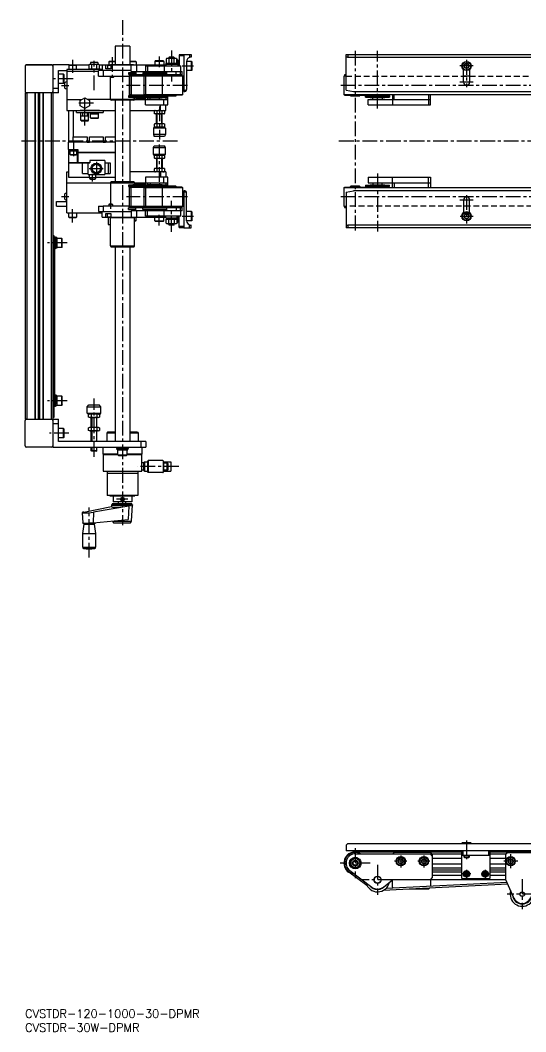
# Model space of a CAD drawing. Extents: x -5 to 1623, y -24 to 1066.
# Drawn here: x -5 to 540, y -24 to 1066 of the extents above; entities that cross this region are included whole.
import ezdxf

# ---------------------------------------------------------------- set-up
doc = ezdxf.new("R2010")
doc.units = 0
doc.header["$LTSCALE"] = 0.5
doc.linetypes.add('CENTER', pattern=[50.8, 31.75, -6.35, 6.35, -6.35])
doc.linetypes.add('DASHED', pattern=[19.05, 12.7, -6.35])
doc.layers.get('0').update_dxf_attribs({"linetype": 'CONTINUOUS'})
for name, color, linetype in [('MSM_CENTER', 1, 'CENTER'), ('MSM_CONTINUOUS', 7, 'CONTINUOUS'), ('MSM_DASHED', 4, 'DASHED'), ('MSM_NARROW', 5, 'CONTINUOUS'), ('MSM_PART_NUMBER', 7, 'CONTINUOUS')]:
    doc.layers.add(name, color=color, linetype=linetype)
doc.styles.get("Standard").update_dxf_attribs({"font": 'txt.shx', "height": 8, "bigfont": 'bigfont.shx'})

# ---------------------------------------------------------------- blocks, each defined once
blk = doc.blocks.new('*U86')
at = {"layer": 'MSM_PART_NUMBER'}
blk.add_text('CVSTDR-120-1000-30-DPMR', height=9, dxfattribs=at).set_placement((0, -9))
blk = doc.blocks.new('*U87')
at = {"layer": 'MSM_PART_NUMBER'}
blk.add_text('CVSTDR-30W-DPMR', height=9, dxfattribs=at).set_placement((0, -24))

msp = doc.modelspace()

# ---------------------------------------------------------------- linework, layer by layer
at = {"color": 7, "linetype": 'CONTINUOUS'}
for radius, start, end in [(13, 163.4273, 16.5727), (10.5, 184.7247, 355.2753)]:
    msp.add_arc((536, 124.3), radius, start, end, dxfattribs=at)
at = {"layer": 'MSM_CENTER'}
for p, q in [((105, 1066.3), (105, 521.9)), ((93.7, 1026.5), (93.7, 1002.8)), ((144.7, 1027.1), (144.7, 1015.7)), ((157.8, 1033.6), (157.8, 1000.2)), ((356, 1033.5), (356, 838.5)), ((380, 971), (380, 1033.5)), ((51.2, 1023.8), (51.2, 1009.5)), ((74.5, 991), (74.5, 1022.6)), ((169.2, 1017), (181.5, 1017)), ((483, 1017), (468.9, 1017)), ((483, 1017), (468.9, 1017)), ((476, 1023.5), (476, 994.3)), ((51.9, 1003.2), (30.9, 1003.2)), ((39.1, 996), (47.1, 996)), ((175, 996), (109.3, 996)), ((1372.3, 996), (339.9, 996)), ((483, 999.5), (468.9, 999.5)), ((64.3, 966.9), (64.3, 985.3)), ((73.7, 977), (56.1, 977)), ((64.3, 952.9), (64.3, 971.3)), ((144.8, 973.5), (144.8, 937.6)), ((164.3, 936), (-5.3, 936)), ((52.1, 929.8), (52.1, 919.8)), ((144.8, 892.2), (144.8, 932.4)), ((1370.3, 936), (337.9, 936)), ((69.2, 906.5), (84, 906.5)), ((76.8, 913.6), (76.8, 899.3)), ((72.8, 892.6), (72.8, 900.8)), ((380, 901), (380, 838.5)), ((39.2, 876.2), (47.1, 876.2)), ((175, 876), (109.3, 876)), ((1372.3, 876), (339.9, 876)), ((483, 872.5), (468.9, 872.5)), ((476, 877.8), (476, 847.1)), ((51.2, 848.2), (51.2, 862.5)), ((92.3, 863.1), (92.3, 869.2)), ((157.8, 838.4), (157.8, 871.8)), ((144.7, 845), (144.7, 856.4)), ((169.5, 855), (181.5, 855)), ((469, 855), (483.2, 855)), ((45.2, 826.2), (24.3, 826.2)), ((45.2, 656.2), (24.3, 656.2)), ((74.3, 595.7), (74.3, 658.5)), ((47.1, 621.2), (26.2, 621.2)), ((165.8, 585.2), (121.1, 585.2)), ((110.8, 550.2), (98.6, 550.2)), ((69, 487.2), (69, 541)), ((476, 182.1), (476, 162.1)), ((356, 174), (356, 141.6)), ((405, 166), (405, 152.9)), ((430, 166), (430, 152.9)), ((523.5, 167.3), (523.5, 152.4)), ((372.2, 157.8), (339.8, 157.8)), ((380, 156), (380, 123.6)), ((411.5, 159.8), (398.3, 159.8)), ((436.5, 159.8), (423.3, 159.8)), ((531.1, 159.8), (516.1, 159.8)), ((480.5, 146.1), (471.6, 146.1)), ((476, 150.5), (476, 141.6)), ((491.6, 146.1), (500.5, 146.1)), ((496, 150.5), (496, 141.6)), ((396.2, 139.8), (363.8, 139.8)), ((536, 140.5), (536, 108.1)), ((552.2, 124.3), (519.8, 124.3))]:
    msp.add_line(p, q, dxfattribs=at)
at = {"layer": 'MSM_CONTINUOUS'}
for p, q in [((113, 1038.2), (97, 1038.2)), ((97, 1038.2), (97, 1018.6)), ((113, 1038.2), (113, 1018.6)), ((152.8, 1025.1), (152, 1024.7)), ((162.8, 1025.1), (152.8, 1025.1)), ((155.3, 1026.5), (154.8, 1026)), ((160.8, 1026), (154.8, 1026)), ((154.8, 1026), (154.8, 1025.1)), ((160.3, 1026.5), (155.3, 1026.5)), ((160.3, 1026.5), (160.8, 1026)), ((160.8, 1026), (160.8, 1025.1)), ((162.8, 1025.1), (163.6, 1024.7)), ((166.1, 1029), (166.1, 1017)), ((171.1, 1029), (166.1, 1029)), ((171.1, 1028), (166.1, 1028)), ((171.1, 1029.5), (171.1, 989.5)), ((171.1, 1029.5), (179.1, 1029.5)), ((177.1, 1029.5), (177.1, 1026.3)), ((179.1, 1026.5), (178.6, 1026.5)), ((179.1, 1029.5), (179.1, 1026.5)), ((346, 1029.5), (1366.1, 1029.5)), ((346, 991), (346, 1029.5)), ((347.6, 1026.5), (1366.1, 1026.5)), ((348, 1029.5), (348, 1026.5)), ((0, 1016.9), (0, 989.5)), ((1.3, 1018.2), (28.7, 1018.2)), ((28.7, 1018.2), (1.3, 1018.2)), ((47.4, 1018.2), (30, 1018.2)), ((30, 1018.2), (30, 606.5)), ((47.5, 1018.3), (47, 1017.8)), ((47, 1017.8), (55.5, 1017.8)), ((47, 1017.8), (47, 1013.3)), ((47.5, 1018.3), (55, 1018.3)), ((55.5, 1017.8), (55, 1018.3)), ((55.2, 1018.1), (68.8, 1018.1)), ((55.5, 1013.3), (55.5, 1017.8)), ((69.5, 1018.6), (68.7, 1018.2)), ((68.7, 1018.2), (68.7, 1013.6)), ((68.8, 1018.2), (68.8, 1018.2)), ((79.5, 1018.6), (69.5, 1018.6)), ((74.5, 1020.6), (70.5, 1020.6)), ((70.5, 1020.6), (70.5, 1018.6)), ((71.6, 1018.2), (71.6, 1013.6)), ((78.5, 1020.6), (74.5, 1020.6)), ((77.4, 1013.6), (77.4, 1018.2)), ((78.5, 1020.6), (78.5, 1018.6)), ((79.5, 1018.6), (78.8, 1018.6)), ((79.5, 1018.6), (80.3, 1018.2)), ((80.2, 1018.1), (90.2, 1018.1)), ((80.3, 1013.6), (80.3, 1018.2)), ((151.6, 1018), (83, 1018)), ((83, 1018), (83, 1013.3)), ((87, 1013.9), (87, 1018)), ((89.2, 1017.9), (88.8, 1017.5)), ((92.3, 1017.5), (88.8, 1017.5)), ((88.8, 1017.5), (88.8, 1013.9)), ((92.3, 1017.9), (89.2, 1017.9)), ((89.6, 1018), (89.6, 1017.9)), ((90.6, 1022), (90.2, 1021.5)), ((97, 1021.5), (90.2, 1021.5)), ((90.2, 1021.5), (90.2, 1018)), ((97, 1022), (90.6, 1022)), ((91.7, 1018), (92, 1018.3)), ((93.3, 1018.3), (92, 1018.3)), ((92.3, 1018), (92.3, 1013.9)), ((93.3, 1018.6), (116.7, 1018.6)), ((93.3, 1018), (93.3, 1018.6)), ((119.4, 1022), (113, 1022)), ((119.8, 1021.5), (113, 1021.5)), ((114.3, 1011), (114.3, 1018)), ((116.7, 1018), (116.7, 1018.6)), ((119.4, 1022), (119.8, 1021.5)), ((119.8, 1021.5), (119.8, 1018)), ((120.4, 1011), (120.4, 1018)), ((129.8, 1017), (131.8, 1017)), ((129.8, 1017), (129.8, 1011)), ((131.8, 1017), (131.8, 1011)), ((131.8, 1017), (167.8, 1017)), ((136.1, 1017.5), (135.8, 1017.2)), ((143.8, 1017.2), (135.8, 1017.2)), ((135.8, 1017.2), (135.8, 1017)), ((143.5, 1017.5), (136.1, 1017.5)), ((140.3, 1022.4), (139.7, 1021.8)), ((149.7, 1021.8), (139.7, 1021.8)), ((139.7, 1021.8), (139.7, 1018)), ((139.8, 1017.5), (139.8, 1018)), ((149.1, 1022.4), (140.3, 1022.4)), ((143.5, 1017.5), (143.8, 1017.2)), ((143.8, 1017.2), (143.8, 1017)), ((149.1, 1022.4), (149.7, 1021.8)), ((149.7, 1021.8), (149.7, 1018)), ((149.8, 1017), (149.8, 1011)), ((157.8, 1018.6), (151.6, 1018.6)), ((164.8, 1018.6), (151.6, 1018.6)), ((151.6, 1018.6), (151.6, 1017)), ((152, 1024.7), (152, 1020.1)), ((152, 1020.1), (163.6, 1020.1)), ((152.1, 1018.6), (152.1, 1020.1)), ((154.9, 1024.7), (154.9, 1020.1)), ((160.7, 1020.1), (160.7, 1024.7)), ((164.2, 1024), (163.5, 1024)), ((164.8, 1023.4), (163.5, 1023.4)), ((164.2, 1023), (163.5, 1023)), ((164.8, 1022.4), (163.5, 1022.4)), ((163.6, 1020.1), (163.6, 1024.7)), ((163.5, 1018.6), (163.5, 1020.1)), ((164.2, 1024), (164.8, 1023.4)), ((164.2, 1023), (164.8, 1022.4)), ((164.8, 1023.4), (164.8, 1017)), ((166.1, 1020), (164.8, 1020)), ((167.8, 1011), (167.8, 1017)), ((174.1, 1022), (174.1, 991.5)), ((179.4, 1022), (174.1, 1022)), ((179.4, 1012), (179.4, 1022)), ((180, 1021.4), (179.4, 1022)), ((180, 1012.6), (180, 1021.4)), ((473.1, 1017), (474.6, 1019.5)), ((474.6, 1014.5), (473.1, 1017)), ((474.6, 1019.5), (477.5, 1019.5)), ((477.5, 1014.5), (474.6, 1014.5)), ((477.5, 1019.5), (478.9, 1017)), ((478.9, 1017), (477.5, 1014.5)), ((36, 988.2), (36, 1012.2)), ((36, 1012.2), (44.8, 1012.2)), ((41.4, 1008.2), (36, 1008.2)), ((41.4, 998.2), (41.4, 1008.2)), ((42, 1007.6), (41.4, 1008.2)), ((42, 1003.2), (42, 1007.6)), ((42, 998.8), (42, 1003.2)), ((83, 1013.3), (44.8, 1013.3)), ((44.8, 1013.3), (44.8, 969)), ((79, 1011), (44.8, 1011)), ((79, 1011), (50.8, 1011)), ((80.8, 1013.6), (68.2, 1013.6)), ((80.8, 1013.6), (68.2, 1013.6)), ((68.2, 1013.6), (68.2, 1013.3)), ((68.8, 1013.6), (68.8, 1013.6)), ((71.6, 1013.6), (71.7, 1013.6)), ((77.3, 1013.6), (77.4, 1013.6)), ((79, 1006), (79, 1012)), ((114.3, 1012), (79, 1012)), ((79, 1006), (112.6, 1006)), ((80.8, 1013.6), (80.8, 1013.3)), ((84, 1012), (84, 1006)), ((92.3, 1013.9), (87, 1013.9)), ((91.7, 1005.2), (91.7, 1006)), ((91.7, 1005.2), (95.7, 1005.2)), ((92.1, 1004.8), (91.7, 1005.2)), ((91.7, 1005.2), (95.7, 1005.2)), ((92, 981), (92, 1004.9)), ((92.1, 1004.8), (95.3, 1004.8)), ((92.1, 1004.8), (95.2, 1004.8)), ((92.1, 1004.8), (95.2, 1004.8)), ((92.1, 1004.8), (95.3, 1004.8)), ((95.3, 1004.8), (95.7, 1005.2)), ((95.7, 1005.2), (95.7, 1006)), ((119.3, 1009.7), (111.3, 1009.7)), ((111.3, 1009.7), (111.3, 1008.1)), ((119.3, 1008.1), (111.3, 1008.1)), ((111.3, 1008.1), (113.6, 1007.5)), ((129.1, 1007.5), (112.3, 1007.5)), ((112.3, 1007.5), (112.3, 1006.5)), ((112.3, 1006.5), (129.1, 1006.5)), ((112.6, 986), (112.6, 1006)), ((114.3, 1006), (112.6, 1006)), ((112.6, 1006), (112.6, 1006)), ((112.6, 1006), (112.6, 986)), ((113.7, 1006.5), (113.7, 1006)), ((113.7, 1006.5), (113.7, 1006)), ((113.8, 1006.5), (113.8, 1006)), ((114, 1006.5), (114, 1006)), ((114.3, 1011), (169.3, 1011)), ((114.3, 1006.5), (114.3, 985.5)), ((119.3, 1010), (116.3, 1010)), ((116.3, 1010), (116.3, 1009.7)), ((119.3, 1011), (119.3, 1007.5)), ((152.8, 1009.7), (126.8, 1009.7)), ((126.8, 1009.7), (126.8, 1008.1)), ((137.7, 1008.1), (126.8, 1008.1)), ((126.8, 1008.1), (129.1, 1007.5)), ((171.1, 1006), (128.1, 1006)), ((128.1, 1006), (128.1, 986)), ((129.1, 1007.5), (138.1, 1007.5)), ((129.1, 1007.5), (129.1, 1007.5)), ((129.1, 1007.5), (129.1, 1006)), ((129.1, 1007.5), (129.1, 1006)), ((129.1, 1007.5), (129.1, 1006)), ((129.3, 1009.7), (129.3, 1011)), ((131.8, 1010), (129.3, 1010)), ((130.7, 1007.5), (130.3, 1007.5)), ((130.3, 986), (130.3, 1006)), ((147.8, 1010), (131.8, 1010)), ((131.8, 1009.7), (131.8, 1010)), ((134.1, 1007.5), (133.3, 1007.5)), ((134.8, 1010), (134.8, 1011)), ((152.8, 1008.1), (137.7, 1008.1)), ((138.6, 1007.5), (137.7, 1007.5)), ((138.1, 1007.5), (146.3, 1007.5)), ((143.4, 1007.5), (142.4, 1007.5)), ((144.8, 1011), (144.8, 1010)), ((169.3, 1007.5), (146.3, 1007.5)), ((146.3, 1007), (146.3, 1007.5)), ((146.3, 1007), (169.3, 1007)), ((147.8, 1010), (147.8, 1009.7)), ((147.8, 1006), (147.8, 1007)), ((147.8, 1007), (147.8, 1006)), ((147.9, 1006), (147.9, 986)), ((152.8, 1008.1), (150.5, 1007.5)), ((152.8, 1007.5), (152.8, 1011)), ((162.8, 1007.5), (162.8, 1011)), ((167.3, 1011), (167.3, 1007.5)), ((167.8, 1006), (167.8, 1007)), ((169.3, 1006), (169.3, 1011)), ((170, 986), (170, 1006)), ((179.4, 1012), (174.1, 1012)), ((180, 1012.6), (179.4, 1012)), ((343.8, 1006), (343.8, 986)), ((346, 1006), (343.8, 1006)), ((344.5, 1007.5), (344.5, 1007)), ((346, 1007.5), (344.5, 1007.5)), ((346, 1007), (344.5, 1007)), ((472.8, 999.5), (472.8, 1013.2)), ((479.3, 1006), (472.8, 1006)), ((479.3, 1013.2), (479.3, 999.5)), ((30, 993.2), (36, 993.2)), ((41.4, 998.2), (36, 998.2)), ((42, 998.8), (41.4, 998.2)), ((42.6, 998.5), (42.6, 993.5)), ((36, 988.2), (0, 988.2)), ((0, 988.2), (0, 636.2)), ((2, 988.2), (2, 636.2)), ((10.7, 636.2), (10.7, 988.2)), ((11, 988.2), (11, 636.2)), ((14.5, 636.2), (14.5, 988.2)), ((15, 988.2), (15, 636.2)), ((15.5, 988.2), (15.5, 636.2)), ((19, 988.2), (19, 636.2)), ((19.3, 988.2), (19.3, 636.2)), ((28, 988.2), (28, 636.2)), ((59.3, 979.9), (64.3, 982.8)), ((64.3, 982.8), (69.3, 979.9)), ((112.3, 985.2), (111.3, 985)), ((111.3, 985), (112.3, 985)), ((111.3, 985), (111.3, 983.3)), ((111.3, 983.3), (126.8, 983.3)), ((129.1, 985.5), (112.3, 985.5)), ((112.3, 985.5), (112.3, 984.5)), ((112.3, 984.5), (126.8, 984.5)), ((114.3, 986), (112.6, 986)), ((112.6, 986), (112.6, 986)), ((113.7, 986), (113.7, 985.5)), ((113.7, 986), (113.7, 985.5)), ((113.8, 986), (113.8, 985.5)), ((114, 986), (114, 985.5)), ((116.3, 983), (116.3, 983.3)), ((116.3, 983), (129.8, 983)), ((118, 981), (118, 983)), ((119.3, 984), (119.3, 984.5)), ((119.3, 984), (126.8, 984)), ((119.6, 983.7), (119.3, 984)), ((119.3, 982.5), (119.3, 983)), ((119.3, 982.5), (129.3, 982.5)), ((119.6, 982.2), (119.3, 982.5)), ((119.6, 983.7), (123.7, 983.7)), ((119.6, 982.2), (123.7, 982.2)), ((123.7, 983.7), (126.8, 983.7)), ((123.7, 982.2), (129, 982.2)), ((126.8, 985), (129.1, 985.5)), ((126.8, 985), (152.8, 985)), ((126.8, 983.3), (126.8, 985)), ((126.8, 983.3), (152.8, 983.3)), ((130.3, 986), (128.1, 986)), ((129, 982.2), (129.3, 982.5)), ((129, 981), (129, 982.2)), ((129.1, 985.5), (129.1, 985.5)), ((169.3, 985.5), (129.1, 985.5)), ((129.3, 982.5), (129.3, 983)), ((129.8, 981), (129.8, 983.3)), ((170, 986), (130.3, 986)), ((130.3, 985.5), (130.7, 985.5)), ((131.8, 983.3), (131.8, 981)), ((131.8, 983), (147.8, 983)), ((133.3, 985.5), (134.1, 985.5)), ((134.8, 981), (134.8, 983)), ((137.7, 985.5), (138.6, 985.5)), ((142.4, 985.5), (143.4, 985.5)), ((144.8, 981), (144.8, 983)), ((147.8, 983), (147.8, 983.3)), ((150.5, 985.5), (152.8, 985)), ((151.8, 985.5), (151.8, 985.2)), ((151.8, 983.3), (151.8, 981)), ((152.8, 985), (152.8, 985.5)), ((152.8, 985), (162.8, 985)), ((153.1, 984.7), (152.8, 985)), ((152.8, 985), (152.8, 983.3)), ((153.1, 984.7), (162.5, 984.7)), ((153.8, 975), (153.8, 984.7)), ((162.5, 984.7), (162.8, 985)), ((162.8, 985), (162.8, 985.5)), ((169.3, 985.5), (169.3, 986)), ((171.1, 991), (174, 991)), ((171.1, 989.5), (172.1, 989.5)), ((1368.2, 986), (343.8, 986)), ((344.5, 986), (344.5, 985.5)), ((344.5, 985.5), (367.5, 985.5)), ((346, 991), (354, 989.5)), ((351, 985.5), (351, 985)), ((351, 985), (351.3, 984.7)), ((351, 985), (361, 985)), ((360.7, 984.7), (351.3, 984.7)), ((354.1, 989.5), (1358.1, 989.5)), ((360.7, 984.7), (361, 985)), ((361, 985), (361, 985.5)), ((367, 985), (369.3, 985.5)), ((367, 985), (393, 985)), ((367, 983.3), (367, 985)), ((367, 983.3), (393, 983.3)), ((367.5, 985.5), (367.5, 986)), ((390.8, 985.5), (369.3, 985.5)), ((369.4, 986), (369.4, 985.5)), ((372, 983), (372, 983.3)), ((372, 983), (388, 983)), ((375, 981), (375, 983)), ((385, 983), (385, 981)), ((388, 983.3), (388, 983)), ((390.7, 986), (390.7, 985.5)), ((390.8, 985.5), (393, 985)), ((393, 985), (393, 983.3)), ((396, 986), (396, 975)), ((398, 981), (398, 986)), ((435, 986), (435, 975)), ((437, 975), (437, 986)), ((44.8, 981), (61.2, 981)), ((59.3, 974.1), (59.3, 979.9)), ((64.3, 971.2), (59.3, 974.1)), ((69.3, 974.1), (64.3, 971.2)), ((92, 981), (67.4, 981)), ((69.3, 979.9), (69.3, 974.1)), ((118, 981), (92, 981)), ((117.1, 980), (92.9, 980)), ((97, 980), (97, 892)), ((113, 980), (113, 892)), ((153.8, 981), (118, 981)), ((118, 981), (153.8, 981)), ((129.8, 975), (129.8, 981)), ((129.8, 975), (153.8, 975)), ((145.8, 969), (145.8, 975)), ((149.5, 975), (149.5, 981)), ((151.8, 969), (151.8, 975)), ((370, 981), (437, 981)), ((370, 975), (370, 981)), ((370, 975), (437, 975)), ((44.8, 969), (50.8, 969)), ((46.8, 969), (46.8, 940.5)), ((50.8, 969), (97, 969)), ((51.8, 969), (51.8, 940.5)), ((55.3, 968.9), (84.3, 968.9)), ((55.3, 966.9), (55.3, 968.9)), ((55.3, 966.9), (84.3, 966.9)), ((57.3, 969), (57.3, 968.9)), ((59.3, 968.9), (59.3, 969)), ((80.3, 968.9), (59.3, 968.9)), ((60.1, 958.5), (60.1, 966.9)), ((68.5, 963), (60.1, 963)), ((61.8, 966.9), (61.8, 963)), ((66.8, 966.9), (66.8, 963)), ((68.5, 958.5), (68.5, 966.9)), ((70.6, 961.1), (70.6, 966.9)), ((79.1, 965.6), (70.6, 965.6)), ((70.6, 965.6), (79.1, 965.6)), ((70.6, 965.6), (79.1, 965.6)), ((70.6, 961.1), (79.1, 961.1)), ((71, 960.6), (70.6, 961.1)), ((71, 960.6), (74.8, 960.6)), ((74.8, 960.6), (78.6, 960.6)), ((78.6, 960.6), (79.1, 961.1)), ((79.1, 961.1), (79.1, 966.9)), ((80.3, 969), (80.3, 968.9)), ((82.3, 968.9), (82.3, 969)), ((84.3, 968.9), (84.3, 966.9)), ((113, 969), (151.8, 969)), ((139.8, 969), (139, 968.6)), ((139, 968.6), (139, 965.9)), ((139.8, 965.4), (139, 965.9)), ((149.8, 965.4), (139.8, 965.4)), ((141.8, 954.6), (141.8, 965.4)), ((141.9, 968.6), (141.9, 965.9)), ((147.7, 965.9), (147.7, 968.6)), ((147.8, 954.6), (147.8, 965.4)), ((149.8, 969), (150.6, 968.6)), ((149.8, 965.4), (150.6, 965.9)), ((150.6, 965.9), (150.6, 968.6)), ((60.1, 958.5), (68.5, 958.5)), ((60.5, 958), (60.1, 958.5)), ((60.5, 958), (64.3, 958)), ((64.3, 958), (68.1, 958)), ((68.1, 958), (68.5, 958.5)), ((139.3, 951), (138.3, 950)), ((138.3, 950), (138.3, 943)), ((151.3, 950), (138.3, 950)), ((139.8, 954.6), (139, 954.2)), ((139, 954.2), (139, 951.5)), ((139.8, 951), (139, 951.5)), ((150.3, 951), (139.3, 951)), ((149.8, 954.6), (139.8, 954.6)), ((141.9, 954.2), (141.9, 951.5)), ((147.7, 951.5), (147.7, 954.2)), ((149.8, 954.6), (150.6, 954.2)), ((149.8, 951), (150.6, 951.5)), ((150.3, 951), (151.3, 950)), ((150.6, 951.5), (150.6, 954.2)), ((151.3, 950), (151.3, 943)), ((46.8, 940.5), (46.8, 935)), ((51.8, 940.5), (66.8, 940.5)), ((51.8, 935), (51.8, 940.5)), ((66.8, 940.5), (66.8, 935)), ((69.3, 940.5), (84.3, 940.5)), ((69.3, 935), (69.3, 940.5)), ((84.3, 940.5), (84.3, 935)), ((86.8, 940.5), (97, 940.5)), ((86.8, 935), (86.8, 940.5)), ((151.3, 943), (138.3, 943)), ((138.3, 943), (139.3, 941)), ((150.3, 941), (139.3, 941)), ((151.3, 943), (150.3, 941)), ((97, 935), (46.8, 935)), ((46.8, 927), (46.8, 935)), ((46.8, 927), (56.9, 927)), ((46.8, 927), (46.8, 923.7)), ((48.1, 926.2), (48.1, 927)), ((52.1, 935), (52.1, 927)), ((56.1, 926.2), (56.1, 927)), ((56.2, 927), (56.2, 923.7)), ((56.9, 927), (56.9, 923.7)), ((66.8, 935), (69.3, 935)), ((84.3, 935), (86.8, 935)), ((138.3, 929), (139.3, 931)), ((138.3, 922), (138.3, 929)), ((138.3, 929), (151.3, 929)), ((139.3, 931), (150.3, 931)), ((151.3, 929), (150.3, 931)), ((151.3, 922), (151.3, 929)), ((46.8, 923.7), (48.6, 923.7)), ((46.8, 923.7), (46.8, 912.7)), ((48.6, 923.7), (46.8, 923.7)), ((46.9, 923.7), (46.9, 923.7)), ((48.1, 926.2), (56.1, 926.2)), ((48.6, 921.6), (48.6, 926.2)), ((55.6, 925.2), (48.6, 925.2)), ((55.6, 925.2), (48.6, 925.2)), ((55.6, 925.2), (48.6, 925.2)), ((48.6, 921.6), (55.6, 921.6)), ((48.6, 921.6), (49, 921.2)), ((49, 921.2), (55.2, 921.2)), ((55.6, 921.6), (55.2, 921.2)), ((55.6, 921.6), (55.6, 926.2)), ((55.6, 923.7), (56.2, 923.7)), ((55.6, 923.7), (56.2, 923.7)), ((56.2, 923.7), (56.9, 923.7)), ((56.2, 923.7), (56.2, 912.7)), ((56.9, 923.7), (56.2, 923.7)), ((56.2, 923.7), (56.2, 923.7)), ((56.9, 923.7), (59.9, 923.7)), ((56.9, 923.7), (56.9, 912.7)), ((59.9, 923.7), (56.9, 923.7)), ((57, 923.7), (57, 923.7)), ((97, 923.7), (59.9, 923.7)), ((59.9, 923.7), (97, 923.7)), ((139.3, 921), (138.3, 922)), ((138.3, 922), (151.3, 922)), ((139.8, 921), (139, 920.6)), ((139, 920.6), (139, 917.9)), ((139.8, 917.4), (139, 917.9)), ((139.3, 921), (150.3, 921)), ((149.8, 917.4), (139.8, 917.4)), ((141.8, 917.4), (141.8, 906.6)), ((141.9, 920.6), (141.9, 917.9)), ((147.7, 917.9), (147.7, 920.6)), ((147.8, 917.4), (147.8, 906.6)), ((149.8, 921), (150.6, 920.6)), ((149.8, 917.4), (150.6, 917.9)), ((150.3, 921), (151.3, 922)), ((150.6, 917.9), (150.6, 920.6)), ((46.8, 912.7), (69.9, 912.7)), ((69.9, 912.6), (46.8, 912.6)), ((46.8, 912.6), (46.8, 897)), ((46.9, 912.7), (46.9, 912.6)), ((48.6, 912.6), (48.6, 912.7)), ((51.7, 912.7), (51.7, 912.6)), ((56.2, 912.7), (56.2, 912.6)), ((57, 912.7), (57, 912.6)), ((59.9, 912.6), (59.9, 912.7)), ((61.8, 901), (61.8, 912.5)), ((61.8, 912.5), (64, 912.5)), ((64, 912.5), (67.8, 912.5)), ((67.8, 900), (67.8, 912.5)), ((67.8, 912.5), (69.9, 912.5)), ((69.9, 915), (69.9, 912.5)), ((85.8, 915), (69.9, 915)), ((85.8, 915), (85.8, 900)), ((85.8, 912.5), (91.8, 912.5)), ((89.6, 912.5), (89.6, 901)), ((91.8, 912.5), (91.8, 901)), ((139.8, 906.6), (139, 906.2)), ((139, 906.2), (139, 903.5)), ((149.8, 906.6), (139.8, 906.6)), ((141.9, 906.2), (141.9, 903.5)), ((147.7, 903.5), (147.7, 906.2)), ((149.8, 906.6), (150.6, 906.2)), ((150.6, 903.5), (150.6, 906.2)), ((44.8, 858.7), (44.8, 903)), ((44.8, 903), (46.8, 903)), ((46.8, 897), (69.3, 897)), ((61.8, 901), (64, 901)), ((64, 901), (67.8, 901)), ((67.8, 900), (85.8, 900)), ((69.3, 896.3), (69.3, 900)), ((76.3, 896.3), (69.3, 896.3)), ((70.2, 896), (70.5, 896)), ((70.6, 895), (75, 895)), ((76.3, 896.3), (76.3, 900)), ((76.3, 897), (97, 897)), ((85.8, 901), (89.6, 901)), ((89.6, 901), (91.8, 901)), ((151.8, 903), (113, 903)), ((129.8, 897), (129.8, 888.7)), ((153.8, 897), (129.8, 897)), ((139.8, 903), (139, 903.5)), ((139.8, 903), (140.2, 903)), ((139.8, 903), (140.2, 903)), ((145.8, 903), (145.8, 897)), ((148.8, 903), (149.8, 903)), ((149.5, 891), (149.5, 897)), ((149.8, 903), (150.6, 903.5)), ((151.8, 903), (151.8, 897)), ((151.8, 903), (151.8, 897)), ((151.8, 903), (151.8, 897)), ((153.8, 887.3), (153.8, 897)), ((370, 897), (437, 897)), ((370, 897), (370, 891)), ((396, 886), (396, 897)), ((435, 886), (435, 897)), ((437, 897), (437, 886)), ((44.8, 891), (92, 891)), ((92, 891.1), (92, 868.1)), ((92, 891), (118, 891)), ((117.1, 892), (92.9, 892)), ((124.3, 888.7), (111.3, 888.7)), ((111.3, 888.7), (111.3, 887.1)), ((112.3, 887.1), (111.3, 887.1)), ((111.3, 887.1), (112.3, 886.8)), ((124.3, 887.5), (112.3, 887.5)), ((112.3, 887.5), (112.3, 886.5)), ((112.3, 886.5), (124.3, 886.5)), ((112.6, 866), (112.6, 886)), ((112.6, 886), (114.3, 886)), ((112.6, 886), (112.6, 886)), ((112.6, 866), (112.6, 886)), ((113.7, 886), (113.7, 886.5)), ((113.7, 886.5), (113.7, 886)), ((113.9, 886), (113.9, 886.5)), ((114.3, 865.5), (114.3, 886.5)), ((124.3, 889), (116.3, 889)), ((116.3, 889), (116.3, 888.7)), ((118, 891.1), (118, 889)), ((118, 891), (153.8, 891)), ((119.6, 889.8), (119.3, 889.5)), ((124.9, 889.5), (119.3, 889.5)), ((119.3, 889.5), (119.3, 889)), ((119.6, 888.3), (119.3, 888)), ((124.9, 888), (119.3, 888)), ((119.3, 888), (119.3, 887.5)), ((129, 889.8), (119.6, 889.8)), ((126.8, 888.3), (119.6, 888.3)), ((129.8, 889), (124.3, 889)), ((126.8, 888.7), (124.3, 888.7)), ((126.8, 887.5), (124.3, 887.5)), ((124.3, 886.5), (129.1, 886.5)), ((129.3, 889.5), (124.9, 889.5)), ((126.8, 888), (124.9, 888)), ((152.8, 888.7), (126.8, 888.7)), ((126.8, 887.1), (126.8, 888.7)), ((152.8, 887.1), (126.8, 887.1)), ((126.8, 887.1), (129.1, 886.5)), ((128.1, 886), (130.3, 886)), ((128.1, 886), (128.1, 866)), ((129, 889.8), (129, 891)), ((129, 889.8), (129.3, 889.5)), ((169.3, 886.5), (129.1, 886.5)), ((129.1, 886), (129.1, 886.5)), ((129.1, 886.5), (129.1, 886.5)), ((129.3, 889.5), (129.3, 889)), ((130.3, 866), (130.3, 886)), ((130.3, 886), (147.9, 886)), ((131.8, 891), (131.8, 888.7)), ((147.8, 889), (131.8, 889)), ((134.8, 891), (134.8, 889)), ((144.8, 891), (144.8, 889)), ((146.3, 886), (146.3, 886.5)), ((146.3, 886.5), (146.3, 886)), ((147.8, 889), (147.8, 888.7)), ((147.9, 886), (147.9, 866)), ((147.9, 886), (170, 886)), ((152.8, 887.1), (150.5, 886.5)), ((151.8, 891), (151.8, 888.7)), ((151.8, 886.8), (151.8, 886.5)), ((152.8, 888.7), (152.8, 887.1)), ((152.8, 887), (153.1, 887.3)), ((162.8, 887), (152.8, 887)), ((162.5, 887.3), (153.1, 887.3)), ((162.5, 887.3), (162.8, 887)), ((162.8, 887), (162.8, 886.5)), ((169.3, 886.5), (169.3, 886)), ((170, 866), (170, 886)), ((343.8, 886), (343.8, 866)), ((343.9, 886), (1368.2, 886)), ((344.5, 886), (344.5, 886.5)), ((344.5, 886.5), (367.5, 886.5)), ((351, 887), (351.3, 887.3)), ((351, 886.5), (351, 887)), ((351, 887), (361, 887)), ((360.7, 887.3), (351.3, 887.3)), ((360.7, 887.3), (361, 887)), ((361, 887), (361, 886.5)), ((367, 888.7), (393, 888.7)), ((367, 888.7), (367, 887.1)), ((367, 887.1), (393, 887.1)), ((367, 887.1), (369.3, 886.5)), ((367.5, 886.5), (367.5, 886)), ((390.8, 886.5), (369.3, 886.5)), ((369.4, 886), (369.4, 886.5)), ((370, 891), (437, 891)), ((372, 889), (388, 889)), ((372, 889), (372, 888.7)), ((375, 891), (375, 889)), ((385, 889), (385, 891)), ((388, 888.7), (388, 889)), ((390.7, 886), (390.7, 886.5)), ((390.8, 886.5), (393, 887.1)), ((393, 887.1), (393, 888.7)), ((398, 891), (398, 886)), ((42.6, 878.7), (42.6, 873.6)), ((172.1, 882.5), (171.1, 882.5)), ((171.1, 882.5), (171.1, 881)), ((174, 881), (171.1, 881)), ((171.1, 881), (171.1, 842.5)), ((174.1, 850), (174.1, 880.5)), ((346, 881), (354, 882.5)), ((346, 881), (346, 842.5)), ((1358, 882.5), (354.1, 882.5)), ((472.8, 872.5), (472.8, 858.8)), ((479.3, 858.8), (479.3, 872.5)), ((34, 871), (44.8, 871)), ((34, 866), (34, 871)), ((34, 866), (44.8, 866)), ((79, 866), (84, 866)), ((79, 866), (79, 860)), ((84, 866), (84, 860)), ((112.6, 866), (84, 866)), ((90.7, 868.1), (90.3, 867.7)), ((94.3, 867.7), (90.3, 867.7)), ((90.3, 867.7), (90.3, 866)), ((93.8, 868.1), (90.7, 868.1)), ((93.8, 868.1), (94.3, 867.7)), ((94.3, 867.7), (94.3, 866)), ((111.3, 864), (113.6, 864.5)), ((111.3, 864), (119.3, 864)), ((111.3, 862.3), (111.3, 864)), ((111.3, 862.3), (119.3, 862.3)), ((124.3, 865.5), (112.3, 865.5)), ((112.3, 864.5), (112.3, 865.5)), ((112.3, 864.5), (124.3, 864.5)), ((112.6, 866), (114.3, 866)), ((112.6, 866), (112.6, 866)), ((113.7, 865.5), (113.7, 866)), ((113.7, 866), (113.7, 865.5)), ((113.9, 865.5), (113.9, 866)), ((116.3, 862), (116.3, 862.3)), ((116.3, 862), (119.3, 862)), ((119.3, 861), (119.3, 864.5)), ((129.1, 865.5), (124.3, 865.5)), ((124.3, 864.5), (129.1, 864.5)), ((126.8, 864), (129.1, 864.5)), ((126.8, 864), (152.8, 864)), ((126.8, 862.3), (126.8, 864)), ((126.8, 862.3), (152.8, 862.3)), ((128.1, 866), (147.9, 866)), ((129.1, 864.5), (129.1, 866)), ((129.1, 866), (129.1, 864.5)), ((146.3, 864.5), (129.1, 864.5)), ((129.1, 864.5), (129.1, 864.5)), ((129.3, 862.3), (129.3, 862)), ((129.3, 862), (147.8, 862)), ((130.2, 864.5), (130.7, 864.5)), ((131.8, 862.3), (131.8, 862)), ((133.2, 864.5), (134, 864.5)), ((134.8, 862), (134.8, 861)), ((137.6, 864.5), (138.5, 864.5)), ((142.3, 864.5), (143.3, 864.5)), ((144.8, 861), (144.8, 862)), ((147.7, 865), (146.3, 865)), ((146.3, 865), (146.3, 864.5)), ((146.3, 864.5), (147.7, 864.5)), ((169.3, 865), (147.7, 865)), ((147.7, 864.5), (169.3, 864.5)), ((147.8, 866), (147.8, 865)), ((147.8, 862), (147.8, 862.3)), ((147.9, 866), (171.1, 866)), ((150.5, 864.5), (152.8, 864)), ((152.8, 861), (152.8, 864.5)), ((162.8, 864.5), (162.8, 861)), ((167.3, 864.5), (167.3, 861)), ((167.8, 866), (167.8, 865)), ((169.3, 861), (169.3, 866)), ((343.8, 866), (346, 866)), ((344.5, 865), (344.5, 864.5)), ((344.5, 865), (346, 865)), ((344.5, 864.5), (346, 864.5)), ((479.3, 866), (472.8, 866)), ((44.8, 858.7), (83, 858.7)), ((47, 854.2), (47, 858.7)), ((47, 854.2), (55.5, 854.2)), ((47.5, 853.7), (47, 854.2)), ((47.5, 853.7), (55, 853.7)), ((55.5, 854.2), (55, 853.7)), ((55.5, 858.7), (55.5, 854.2)), ((79, 860), (114.3, 860)), ((83, 854), (83, 860)), ((83, 854), (151.6, 854)), ((87, 858.1), (92.3, 858.1)), ((87, 854), (87, 858.1)), ((88.8, 854.5), (88.8, 858.1)), ((88.8, 854.5), (92.3, 854.5)), ((89.2, 854.1), (88.8, 854.5)), ((89.2, 854.1), (92.3, 854.1)), ((89.6, 854), (89.6, 854.1)), ((89.6, 854), (89.6, 846)), ((91.8, 854), (91.8, 846)), ((92, 823), (92, 853.4)), ((118, 853.4), (92, 853.4)), ((92.3, 858.1), (92.3, 854)), ((92.3, 854), (93.3, 854)), ((93.3, 853.4), (93.3, 854)), ((169.3, 861), (114.3, 861)), ((114.3, 861), (114.3, 854)), ((116.7, 854), (116.7, 853.4)), ((118, 823), (118, 853.4)), ((118, 850.5), (119.9, 850.5)), ((119.9, 850.5), (119.4, 850)), ((119.9, 850.5), (119.9, 854)), ((120.4, 854), (120.4, 861)), ((129.8, 855), (129.8, 861)), ((167.8, 855), (129.8, 855)), ((131.8, 855), (131.8, 861)), ((135.8, 854.8), (135.8, 855)), ((135.8, 854.8), (143.8, 854.8)), ((136.1, 854.5), (135.8, 854.8)), ((136.1, 854.5), (143.5, 854.5)), ((139.7, 850.2), (139.7, 854)), ((143.5, 854.5), (143.8, 854.8)), ((143.8, 854.8), (143.8, 855)), ((149.7, 850.2), (149.7, 854)), ((149.8, 855), (149.8, 861)), ((151.6, 853.4), (151.6, 855)), ((151.6, 853.4), (164.1, 853.4)), ((151.6, 853.4), (164.1, 853.4)), ((152, 851.9), (163.6, 851.9)), ((152, 847.4), (152, 851.9)), ((152.1, 853.4), (152.1, 851.9)), ((154.9, 847.4), (154.9, 851.9)), ((160.7, 851.9), (160.7, 847.4)), ((163.5, 853.4), (163.5, 851.9)), ((163.6, 851.9), (163.6, 847.4)), ((164.1, 853.4), (164.1, 855)), ((164.8, 848.6), (164.8, 855)), ((166.1, 852), (164.8, 852)), ((166.1, 843), (166.1, 855)), ((167.8, 855), (167.8, 861)), ((179.4, 860), (174.1, 860)), ((179.4, 850), (179.4, 860)), ((180, 859.4), (179.4, 860)), ((180, 850.6), (179.4, 850)), ((180, 850.6), (180, 859.4)), ((474.6, 857.5), (473.1, 855)), ((473.1, 855), (474.6, 852.5)), ((477.5, 857.5), (474.6, 857.5)), ((474.6, 852.5), (477.5, 852.5)), ((478.9, 855), (477.5, 857.5)), ((477.5, 852.5), (478.9, 855)), ((89.6, 846), (91.8, 846)), ((118, 850), (119.4, 850)), ((139.7, 850.2), (149.7, 850.2)), ((140.3, 849.6), (139.7, 850.2)), ((140.3, 849.6), (149.1, 849.6)), ((149.1, 849.6), (149.7, 850.2)), ((152.8, 846.9), (152, 847.4)), ((162.8, 846.9), (152.8, 846.9)), ((154.8, 846.1), (154.8, 846.9)), ((160.8, 846.1), (154.8, 846.1)), ((155.3, 845.5), (154.8, 846.1)), ((160.3, 845.5), (155.3, 845.5)), ((160.3, 845.5), (160.8, 846.1)), ((160.8, 846.1), (160.8, 846.9)), ((162.8, 846.9), (163.6, 847.4)), ((163.5, 849.6), (164.8, 849.6)), ((163.5, 849), (164.2, 849)), ((163.5, 848.6), (164.8, 848.6)), ((163.5, 848), (164.2, 848)), ((164.8, 849.6), (164.2, 849)), ((164.2, 848), (164.8, 848.6)), ((171.1, 844), (166.1, 844)), ((166.1, 843), (171.1, 843)), ((171.1, 842.5), (179.1, 842.5)), ((179.4, 850), (174.1, 850)), ((177.1, 842.5), (177.1, 845.8)), ((179.1, 845.5), (178.6, 845.5)), ((179.1, 842.5), (179.1, 845.5)), ((1366.1, 842.5), (346.1, 842.5)), ((347.5, 845.5), (348, 845.5)), ((348, 845.5), (348, 842.5)), ((1364, 845.5), (348.1, 845.5)), ((30, 834.2), (31, 834.2)), ((31, 834.2), (31, 638.2)), ((32.6, 832.5), (31, 832.5)), ((32.6, 820), (32.6, 832.5)), ((32.6, 820), (32.6, 832.5)), ((34.1, 832), (32.6, 832)), ((34.1, 820.5), (34.1, 832)), ((34.1, 832), (34.1, 820.5)), ((39.5, 831.2), (34.1, 831.2)), ((39.5, 821.2), (39.5, 831.2)), ((40.1, 830.6), (39.5, 831.2)), ((40.1, 821.8), (40.1, 830.6)), ((31.5, 821.2), (30, 821.2)), ((31.5, 821.2), (31.5, 661.2)), ((32.6, 820), (31.5, 820)), ((34.1, 820.5), (32.6, 820.5)), ((39.5, 821.2), (34.1, 821.2)), ((40.1, 821.8), (39.5, 821.2)), ((92, 823), (118, 823)), ((92.9, 822), (117.1, 822)), ((97, 822), (97, 612.7)), ((113, 822), (113, 612.7)), ((30, 671.2), (31, 671.2)), ((31, 669.2), (30, 669.2)), ((31, 662.2), (30, 662.2)), ((30, 661.2), (31, 661.2)), ((31, 661.2), (31.5, 661.2)), ((32.6, 662.5), (31.5, 662.5)), ((32.6, 650.9), (32.6, 662.5)), ((32.6, 650), (32.6, 662.5)), ((34.1, 662), (32.6, 662)), ((34.1, 652.3), (34.1, 662)), ((34.1, 662), (34.1, 650.7)), ((39.5, 661.2), (34.1, 661.2)), ((40.1, 660.6), (39.5, 661.2)), ((39.5, 658.9), (39.5, 661.2)), ((39.5, 651.2), (39.5, 658.9)), ((40.1, 651.8), (40.1, 660.6)), ((32.6, 650), (31, 650)), ((34.1, 650.7), (32.6, 650.7)), ((39.5, 651.2), (34.1, 651.2)), ((40.1, 651.8), (39.5, 651.2)), ((66.8, 649.7), (68.8, 651.7)), ((66.8, 649.7), (69.5, 649.7)), ((66.8, 642.7), (66.8, 649.7)), ((68.8, 651.7), (78.5, 651.7)), ((69.5, 649.7), (81.8, 649.7)), ((78.5, 651.7), (79.8, 651.7)), ((81.8, 649.7), (79.8, 651.7)), ((81.8, 642.7), (81.8, 649.7)), ((0, 636.2), (36, 636.2)), ((0, 607.5), (0, 634.9)), ((31, 638.2), (30, 638.2)), ((36, 612.2), (36, 636.2)), ((66.8, 642.7), (69.5, 642.7)), ((67.8, 641.7), (66.8, 642.7)), ((80.8, 641.7), (67.8, 641.7)), ((69.3, 641.7), (68.5, 641.3)), ((68.5, 638.6), (68.5, 641.3)), ((69.3, 638.1), (68.5, 638.6)), ((79.3, 641.7), (69.3, 641.7)), ((79.3, 638.1), (69.3, 638.1)), ((69.5, 642.7), (81.8, 642.7)), ((71.3, 627.3), (71.3, 638.1)), ((71.4, 638.6), (71.4, 641.3)), ((77.2, 641.3), (77.2, 638.6)), ((77.3, 627.3), (77.3, 638.1)), ((79.3, 641.7), (80.1, 641.3)), ((79.3, 638.1), (80.1, 638.6)), ((80.1, 641.3), (80.1, 638.6)), ((80.8, 641.7), (81.8, 642.7)), ((36, 631.2), (30, 631.2)), ((41.4, 626.2), (36, 626.2)), ((42, 625.6), (41.4, 626.2)), ((41.4, 616.2), (41.4, 626.2)), ((42, 621.2), (42, 625.6)), ((69.3, 627.3), (68.5, 626.9)), ((68.5, 624.2), (68.5, 626.9)), ((69.3, 623.7), (68.5, 624.2)), ((79.3, 627.3), (69.3, 627.3)), ((79.3, 623.7), (69.3, 623.7)), ((71.3, 612.2), (71.3, 623.7)), ((71.4, 624.2), (71.4, 626.9)), ((77.2, 626.9), (77.2, 624.2)), ((77.3, 612.2), (77.3, 623.7)), ((79.3, 627.3), (80.1, 626.9)), ((79.3, 623.7), (80.1, 624.2)), ((80.1, 626.9), (80.1, 624.2)), ((89, 622.2), (88, 621.2)), ((97, 622.2), (89, 622.2)), ((121, 622.2), (113, 622.2)), ((121, 622.2), (122, 621.2)), ((41.4, 616.2), (36, 616.2)), ((130, 612.2), (36, 612.2)), ((42, 616.8), (41.4, 616.2)), ((42, 616.8), (42, 621.2)), ((97, 621.2), (88, 621.2)), ((88, 621.2), (88, 612.2)), ((97, 612.7), (113, 612.7)), ((97, 612.7), (97.5, 612.2)), ((112.5, 612.2), (113, 612.7)), ((122, 621.2), (113, 621.2)), ((122, 621.2), (122, 612.2)), ((125, 606.2), (125, 612.2)), ((130, 612.2), (130, 606.2)), ((28.7, 606.2), (1.3, 606.2)), ((30.3, 606.2), (130, 606.2)), ((71.3, 602.3), (71.3, 606.2)), ((77.3, 602.3), (71.3, 602.3)), ((71.9, 601.7), (71.3, 602.3)), ((76.7, 601.7), (71.9, 601.7)), ((76.7, 601.7), (77.3, 602.3)), ((77.3, 602.3), (77.3, 606.2)), ((84, 598.7), (84, 606.2)), ((98.8, 605.7), (84, 605.7)), ((98.8, 604.6), (98.8, 606.2)), ((98.8, 604.6), (111.3, 604.6)), ((98.8, 604.6), (111.3, 604.6)), ((99.3, 603.1), (99.3, 604.6)), ((99.3, 603.1), (110.7, 603.1)), ((110.7, 603.1), (99.3, 603.1)), ((100, 597.7), (100, 603.1)), ((110, 597.7), (110, 603.1)), ((110.7, 603.1), (110.7, 604.6)), ((111.3, 604.6), (111.3, 606.2)), ((126, 605.7), (111.3, 605.7)), ((126, 606.2), (126, 598.7)), ((84, 598.7), (84.5, 598.2)), ((100, 598.7), (84, 598.7)), ((84, 598.2), (84, 580.2)), ((84, 598.2), (100, 598.2)), ((100, 597.7), (102.2, 597.7)), ((100.6, 597.1), (100, 597.7)), ((100.6, 597.1), (109.4, 597.1)), ((102.2, 597.7), (110, 597.7)), ((109.4, 597.1), (110, 597.7)), ((126, 598.7), (110, 598.7)), ((110, 598.2), (126, 598.2)), ((126, 598.7), (125.5, 598.2)), ((126, 580.2), (126, 598.2)), ((128, 589.4), (126, 589.4)), ((128, 581.4), (128, 589.4)), ((128.1, 589.7), (128.6, 590.2)), ((128.1, 589.7), (128.1, 580.7)), ((128.6, 590.2), (128.6, 580.2)), ((128.6, 590.2), (132.1, 590.2)), ((132.6, 591.7), (132.1, 590.8)), ((132.1, 590.8), (132.1, 579.6)), ((132.6, 591.7), (132.6, 578.7)), ((148.4, 591.7), (132.6, 591.7)), ((149.2, 590.2), (149.2, 591.1)), ((149.2, 580.2), (149.2, 590.2)), ((149.2, 590.2), (157, 590.2)), ((149.2, 590.2), (149.6, 588.9)), ((149.6, 581.5), (149.6, 588.9)), ((150.1, 589.2), (153.3, 589.2)), ((153.3, 581.2), (153.3, 589.2)), ((157, 590.2), (157, 580.2)), ((84, 580.2), (126, 580.2)), ((88.4, 580.2), (88.4, 554.2)), ((88.4, 578.2), (121.4, 578.2)), ((121.4, 580.2), (121.4, 554.2)), ((128, 581.4), (126, 581.4)), ((128.1, 580.7), (128.6, 580.2)), ((128.6, 580.2), (132.1, 580.2)), ((132.6, 578.7), (132.1, 579.6)), ((148.4, 578.7), (132.6, 578.7)), ((149.6, 581.5), (149.2, 580.2)), ((149.2, 580.2), (157, 580.2)), ((149.2, 579.4), (149.2, 580.2)), ((153.3, 581.2), (150.1, 581.2)), ((153.8, 588.7), (153.8, 581.7)), ((121.4, 554.2), (88.4, 554.2)), ((91.4, 554.2), (91.4, 553.7)), ((91.4, 553.7), (93.4, 553.7)), ((93.4, 554.2), (93.4, 553.2)), ((116.4, 553.2), (93.4, 553.2)), ((97, 545.2), (93.9, 545.2)), ((93.9, 545.2), (93.9, 544.2)), ((95, 553.2), (95, 547.2)), ((115, 547.2), (95, 547.2)), ((114.9, 545.2), (97, 545.2)), ((100.4, 547.2), (100.4, 545.2)), ((108.4, 547.2), (108.4, 545.2)), ((114.9, 545.2), (114.9, 544.2)), ((115, 553.2), (115, 547.2)), ((116.4, 554.2), (116.4, 553.2)), ((116.4, 553.7), (118.4, 553.7)), ((118.4, 554.2), (118.4, 553.7)), ((61.6, 535.5), (62.3, 524.4)), ((63.3, 536.2), (93.1, 542.2)), ((73.9, 536.2), (73.4, 524.7)), ((111.8, 542.7), (73.9, 536.2)), ((113.9, 543.1), (93, 543.1)), ((93, 543.1), (93.1, 542.3)), ((114.9, 544.2), (93.9, 544.2)), ((111.8, 542.7), (111.1, 528.2)), ((114.7, 526.5), (115.9, 543.9)), ((115.6, 543.7), (115.3, 543.5)), ((62.3, 524.2), (62.3, 524.4)), ((62.3, 524.2), (64.3, 524.2)), ((64.3, 524.2), (75.8, 524.2)), ((73.7, 523.9), (64.4, 523.9)), ((65.1, 523.9), (65.1, 524.2)), ((73, 523.9), (73, 524.2)), ((73.4, 524.7), (111.1, 528.2)), ((75.8, 524.2), (75.8, 524.9)), ((94.2, 526.5), (94.2, 526.6)), ((94.2, 526.5), (111.7, 526.5)), ((94.2, 526.5), (95.2, 524.7)), ((95.2, 524.7), (113.7, 524.7)), ((111.7, 526.5), (114.7, 526.5)), ((113.7, 524.7), (114.7, 526.5)), ((63.4, 523), (62, 513.2)), ((62, 513.2), (76, 513.2)), ((62, 513.2), (62, 498.2)), ((63.4, 523), (74.6, 523)), ((74.6, 523), (76, 513.2)), ((76, 513.2), (76, 498.2)), ((62, 498.2), (64.1, 498.2)), ((63, 497), (75.1, 497)), ((64.1, 498.2), (76, 498.2)), ((348, 179.1), (346, 177.1)), ((346, 177.1), (346, 171.1)), ((348, 179.1), (1364, 179.1)), ((471.6, 180), (471, 179.4)), ((471, 179.4), (471, 179)), ((471, 179.4), (481, 179.4)), ((471.6, 180), (480.4, 180)), ((481, 179.4), (480.4, 180)), ((481, 179), (481, 179.4)), ((1366, 171.1), (346, 171.1)), ((351, 160.7), (356, 163.6)), ((356, 170), (471, 170)), ((356, 167.8), (437, 167.8)), ((356, 163.6), (361, 160.7)), ((398, 169.3), (396.5, 167.8)), ((437, 169.3), (398, 169.3)), ((439, 167.3), (437, 169.3)), ((439, 165.8), (437, 167.8)), ((438.5, 167.8), (471, 167.8)), ((439, 167.3), (439, 141.8)), ((471, 141.1), (471, 171.1)), ((501, 166.1), (471, 166.1)), ((472, 171.1), (472, 166.1)), ((473, 166.1), (473, 164.5)), ((473, 164.5), (479, 164.5)), ((473, 164.5), (473.6, 164)), ((473.6, 164), (478.5, 164)), ((478.5, 164), (479, 164.5)), ((479, 164.5), (479, 166.1)), ((500, 166.1), (500, 171.1)), ((501, 171.1), (501, 141.1)), ((501, 170), (1211, 170)), ((501, 167.8), (519, 167.8)), ((520.5, 169.3), (518.5, 167.3)), ((518.5, 139.8), (518.5, 167.3)), ((520.5, 169.3), (551.5, 169.3)), ((351, 154.9), (351, 160.7)), ((356, 152), (351, 154.9)), ((361, 154.9), (356, 152)), ((361, 160.7), (361, 154.9)), ((361, 160.6), (361.6, 159.2)), ((361, 159.2), (361.6, 159.2)), ((361.6, 156.4), (361, 156.4)), ((361.6, 156.4), (361, 155)), ((402.2, 160.4), (404.2, 162.6)), ((403.1, 157.7), (402.2, 160.4)), ((405.9, 157), (403.1, 157.7)), ((404.2, 162.6), (407, 161.9)), ((407.9, 159.2), (405.9, 157)), ((407, 161.9), (407.9, 159.2)), ((428.1, 161.9), (427.2, 159.2)), ((427.2, 159.2), (429.2, 157)), ((430.9, 162.6), (428.1, 161.9)), ((429.2, 157), (432, 157.7)), ((432.9, 160.4), (430.9, 162.6)), ((432, 157.7), (432.9, 160.4)), ((471, 162.9), (439, 162.9)), ((471, 156.7), (439, 156.7)), ((518.5, 162.9), (501, 162.9)), ((518.5, 156.7), (501, 156.7)), ((520.7, 160.2), (522.4, 162.5)), ((521.8, 157.5), (520.7, 160.2)), ((524.6, 157.1), (521.8, 157.5)), ((522.4, 162.5), (525.3, 162.1)), ((526.4, 159.4), (524.6, 157.1)), ((525.3, 162.1), (526.4, 159.4)), ((368.6, 133.6), (348.9, 147.9)), ((350, 149.8), (374, 131.8)), ((437, 139.8), (439, 141.8)), ((471, 152.4), (439, 152.4)), ((471, 150.2), (439, 150.2)), ((471, 148.1), (439, 148.1)), ((471, 144.6), (439, 144.6)), ((476, 147.5), (474.8, 146.8)), ((474.8, 146.8), (474.8, 145.3)), ((474.8, 145.3), (476, 144.6)), ((477.3, 146.8), (476, 147.5)), ((476, 144.6), (477.3, 145.3)), ((477.3, 145.3), (477.3, 146.8)), ((494.8, 146.8), (496, 147.5)), ((494.8, 145.3), (494.8, 146.8)), ((496, 144.6), (494.8, 145.3)), ((496, 147.5), (497.3, 146.8)), ((497.3, 145.3), (496, 144.6)), ((497.3, 146.8), (497.3, 145.3)), ((518.5, 152.4), (501, 152.4)), ((518.5, 150.2), (501, 150.2)), ((518.5, 148.1), (501, 148.1)), ((518.5, 144.6), (501, 144.6)), ((520.5, 135.2), (386.2, 128.4)), ((386.3, 132), (396, 139.8)), ((389.4, 130.7), (519.6, 137.4)), ((396, 131.8), (396, 139.8)), ((518.5, 139.8), (396, 139.8)), ((396, 131.8), (396.7, 131.1)), ((435, 129.8), (436.2, 130.9)), ((437, 139.8), (437, 133.2)), ((496, 139.8), (453.5, 139.8)), ((471, 141.1), (501, 141.1)), ((526.8, 120.4), (518.5, 139.8)), ((435, 129.8), (414.1, 129.8))]:
    msp.add_line(p, q, dxfattribs=at)
for centre, radius in [((476, 1017), 5), ((476, 1017), 4.4), ((476, 1017), 2.5), ((76.8, 906.5), 5.8), ((76.8, 906.5), 4.5), ((476, 855), 5), ((476, 855), 4.4), ((476, 855), 2.5), ((105, 550.2), 2), ((356, 157.8), 6.25), ((405, 159.8), 5), ((405, 159.8), 4.4), ((430, 159.8), 5), ((430, 159.8), 4.4), ((523.5, 159.8), 5), ((523.5, 159.8), 4.4), ((356, 157.8), 5), ((356, 157.8), 3), ((356, 157.8), 2.3), ((405, 159.8), 2.5), ((430, 159.8), 2.5), ((523.5, 159.8), 2.53), ((380, 139.8), 4), ((380, 139.8), 3.7), ((476, 146.1), 3.5), ((476, 146.1), 2.75), ((476, 146.1), 2.45), ((476, 146.1), 1.25), ((496, 146.1), 3.5), ((496, 146.1), 2.75), ((496, 146.1), 2.45), ((496, 146.1), 1.25), ((536, 124.3), 2.5), ((536, 124.3), 2.3)]:
    msp.add_circle(centre, radius, dxfattribs=at)
for centre, radius, start, end in [((153.5, 1022.6), 2.56, 55.6158, 115.6158), ((157.8, 1015.6), 9.55, 72.412, 107.588), ((162.1, 1022.6), 2.56, 64.3842, 124.3842), ((178.6, 1022), 4.5, 109.4712, 180), ((178.6, 1022), 4.5, 90, 109.4712), ((347.5, 1022), 4.5, 90, 109.4712), ((1.3, 1016.9), 1.3, 90, 180), ((28.7, 1016.9), 1.3, 0, 90), ((70.2, 1016.1), 2.56, 55.6158, 115.6158), ((74.5, 1009.1), 9.55, 72.412, 107.588), ((78.8, 1016.1), 2.56, 64.3842, 124.3842), ((45.5, 996.1), 3.8, 100.5476, 139.6409), ((45.5, 996), 3.8, 220.3591, 259.4524), ((476, 999.5), 3.25, 180.008, 0.008), ((1.3, 989.5), 1.3, 180, 270), ((28.7, 989.5), 1.3, 270, 0), ((172.1, 991.5), 2, 270, 345.5225), ((172.1, 991.5), 2, 345.5225, 0), ((92.9, 981), 0.938, 180, 270), ((117.1, 981), 0.938, 270, 0), ((140.5, 966.5), 2.56, 55.6158, 115.6158), ((140.5, 968), 2.56, 244.3842, 304.3842), ((144.8, 959.5), 9.55, 72.412, 107.588), ((144.8, 975), 9.55, 252.412, 287.588), ((149.1, 966.5), 2.56, 64.3842, 124.3842), ((149.1, 968), 2.56, 235.6158, 295.6158), ((140.5, 952.1), 2.56, 55.6158, 115.6158), ((140.5, 953.6), 2.56, 244.3842, 304.3842), ((144.8, 945.1), 9.55, 72.412, 107.588), ((144.8, 960.6), 9.55, 252.412, 287.588), ((149.1, 952.1), 2.56, 64.3842, 124.3842), ((149.1, 953.6), 2.56, 235.6158, 295.6158), ((140.5, 918.5), 2.56, 55.6158, 115.6158), ((140.5, 920), 2.56, 244.3842, 304.3842), ((144.8, 911.5), 9.55, 72.412, 107.588), ((144.8, 927), 9.55, 252.412, 287.588), ((149.1, 918.5), 2.56, 64.3842, 124.3842), ((149.1, 920), 2.56, 235.6158, 295.6158), ((140.5, 904.1), 2.56, 55.6158, 115.6158), ((144.8, 897.1), 9.55, 72.412, 107.588), ((149.1, 904.1), 2.56, 64.3842, 124.3842), ((70.6, 896.3), 1.3, 180, 270), ((71.2, 896.1), 1.05, 182.2991, 261.5558), ((71.6, 896.1), 1.05, 182.3005, 261.5544), ((75, 896.3), 1.3, 270, 0), ((140.5, 905.6), 2.56, 244.3842, 304.3842), ((144.8, 912.6), 9.55, 252.412, 287.588), ((149.1, 905.6), 2.56, 235.6158, 295.6158), ((92.9, 891.1), 0.938, 90, 180), ((117.1, 891.1), 0.938, 0, 90), ((45.5, 876.2), 3.8, 100.5476, 139.6409), ((45.5, 876.1), 3.8, 220.3591, 259.4524), ((172.1, 880.5), 2, 14.4775, 90), ((172.1, 880.5), 2, 0, 14.4775), ((476, 872.5), 3.25, 0.008, 180.008), ((153.5, 849.5), 2.56, 244.3842, 304.3842), ((157.8, 856.5), 9.55, 252.412, 287.588), ((162.1, 849.5), 2.56, 235.6158, 295.6158), ((178.6, 850), 4.5, 180, 250.5288), ((178.6, 850), 4.5, 250.5288, 270), ((347.5, 850), 4.5, 250.5288, 270), ((92.9, 823), 0.938, 180, 270), ((92.9, 823), 0.938, 180, 270), ((117.1, 823), 0.938, 270, 0), ((1.3, 634.9), 1.3, 90, 180), ((28.7, 634.9), 1.3, 0, 90), ((70, 639.2), 2.56, 55.6158, 115.6158), ((70, 640.7), 2.56, 244.3842, 304.3842), ((74.3, 632.2), 9.55, 72.412, 107.588), ((74.3, 647.7), 9.55, 252.412, 287.588), ((78.6, 639.2), 2.56, 64.3842, 124.3842), ((78.6, 640.7), 2.56, 235.6158, 295.6158), ((70, 624.8), 2.56, 55.6158, 115.6158), ((70, 626.3), 2.56, 244.3842, 304.3842), ((74.3, 617.8), 9.55, 72.412, 107.588), ((74.3, 633.3), 9.55, 252.412, 287.588), ((78.6, 624.8), 2.56, 64.3842, 124.3842), ((78.6, 626.3), 2.56, 235.6158, 295.6158), ((1.3, 607.5), 1.3, 180, 270), ((28.7, 607.5), 1.3, 270, 0), ((30.3, 606.5), 0.3, 180, 270), ((148.4, 590.8), 0.867, 14.3375, 90), ((126.4, 585.2), 23.6, 12.2197, 14.3375), ((150.1, 588.7), 0.552, 98.7012, 156.0555), ((153.3, 588.7), 0.5, 0, 90), ((148.4, 579.6), 0.867, 270, 345.6625), ((126.4, 585.2), 23.6, 345.6625, 347.7775), ((150.1, 581.8), 0.552, 203.9434, 261.299), ((153.3, 581.7), 0.5, 270, 0), ((64.1, 530.5), 5.7, 98.6051, 115.9769), ((61.7, 535.6), 0.13, 115.9769, 261.6594), ((63.7, 549.3), 14, 261.6594, 270.073), ((62.5, 607), 71.8, 270.9794, 279.1609), ((94, 543.2), 1, 94.7562, 184), ((94.1, 542.4), 1, 184, 270.2649), ((93.5, 665.3), 123.9, 270.2649, 278.486), ((113.2, 548.5), 5.48, 277.9285, 299.2104), ((114.9, 543.2), 1.02, 39.9891, 85.1068), ((114.6, 540.7), 3.52, 70.1042, 84.6037), ((115.6, 543.8), 0.1, 299.6428, 39.9891), ((64, 534.6), 10.3, 260.3301, 272.5594), ((64.4, 522.9), 1, 90, 172.0199), ((63.1, 644.6), 120.3, 270.6491, 274.8973), ((73.7, 522.9), 1, 7.9801, 90), ((63.3, 498.2), 1.25, 180, 255.9892), ((69, 520.5), 24.3, 255.7961, 284.1733), ((74.8, 498.2), 1.25, 284.0108, 0), ((356, 157.8), 12.2, 90, 234.0373), ((356, 157.8), 11.5, 60.4082, 262.7218), ((356, 157.8), 10, 90, 233.1301), ((356, 157.8), 5.75, 90.4082, 149.5918), ((356, 157.8), 5.75, 30.4082, 89.5918), ((356, 157.8), 5.75, 150.4081, 209.5919), ((356, 157.8), 5.75, 210.4082, 269.593), ((356, 157.8), 5.75, 270.407, 329.5918), ((356, 157.8), 5.75, 29.5918, 29.5919), ((356, 157.8), 5.75, 330.4081, 330.4082), ((380, 139.8), 13, 193.415, 348.3973), ((380, 139.8), 10.5, 214.7123, 327.1), ((380, 139.8), 10, 233.1301, 308.6822), ((536, 124.3), 10, 203.1424, 336.8576)]:
    msp.add_arc(centre, radius, start, end, dxfattribs=at)
at = {"layer": 'MSM_CONTINUOUS', "extrusion": (0, 0, -1)}
msp.add_arc((-115.8, 543.9), 0.155, 109.8958, 240.7896, dxfattribs=at)
at = {"layer": 'MSM_DASHED'}
for p, q in [((346, 1006), (1366, 1006)), ((1366, 866), (346, 866))]:
    msp.add_line(p, q, dxfattribs=at)
at = {"layer": 'MSM_NARROW'}
for p, q in [((155.3, 1025.1), (155.3, 1026.5)), ((160.3, 1025.1), (160.3, 1026.5)), ((92.1, 1004.8), (92.1, 1006)), ((95.3, 1004.8), (95.3, 1006)), ((142.3, 954.6), (142.3, 965.4)), ((147.3, 954.6), (147.3, 965.4)), ((142.3, 906.6), (142.3, 917.4)), ((147.3, 906.6), (147.3, 917.4)), ((155.3, 846.9), (155.3, 845.5)), ((160.3, 846.9), (160.3, 845.5)), ((71.8, 638.1), (71.8, 627.3)), ((76.8, 638.1), (76.8, 627.3)), ((71.8, 623.7), (71.8, 612.2)), ((76.8, 623.7), (76.8, 612.2)), ((71.8, 606.2), (71.8, 601.7)), ((71.8, 606.2), (71.8, 601.7)), ((76.8, 606.2), (76.8, 601.7)), ((76.8, 606.2), (76.8, 601.7)), ((473.6, 164), (473.6, 166.1)), ((478.5, 164), (478.5, 166.1))]:
    msp.add_line(p, q, dxfattribs=at)
msp.add_circle((105, 550.2), 1.62, dxfattribs=at)

# ---------------------------------------------------------------- block references
at = {"layer": 'MSM_CONTINUOUS'}
for name in ['*U86', '*U87']:
    msp.add_blockref(name, (0, 0), dxfattribs=at)

doc.saveas('drawing.dxf')
